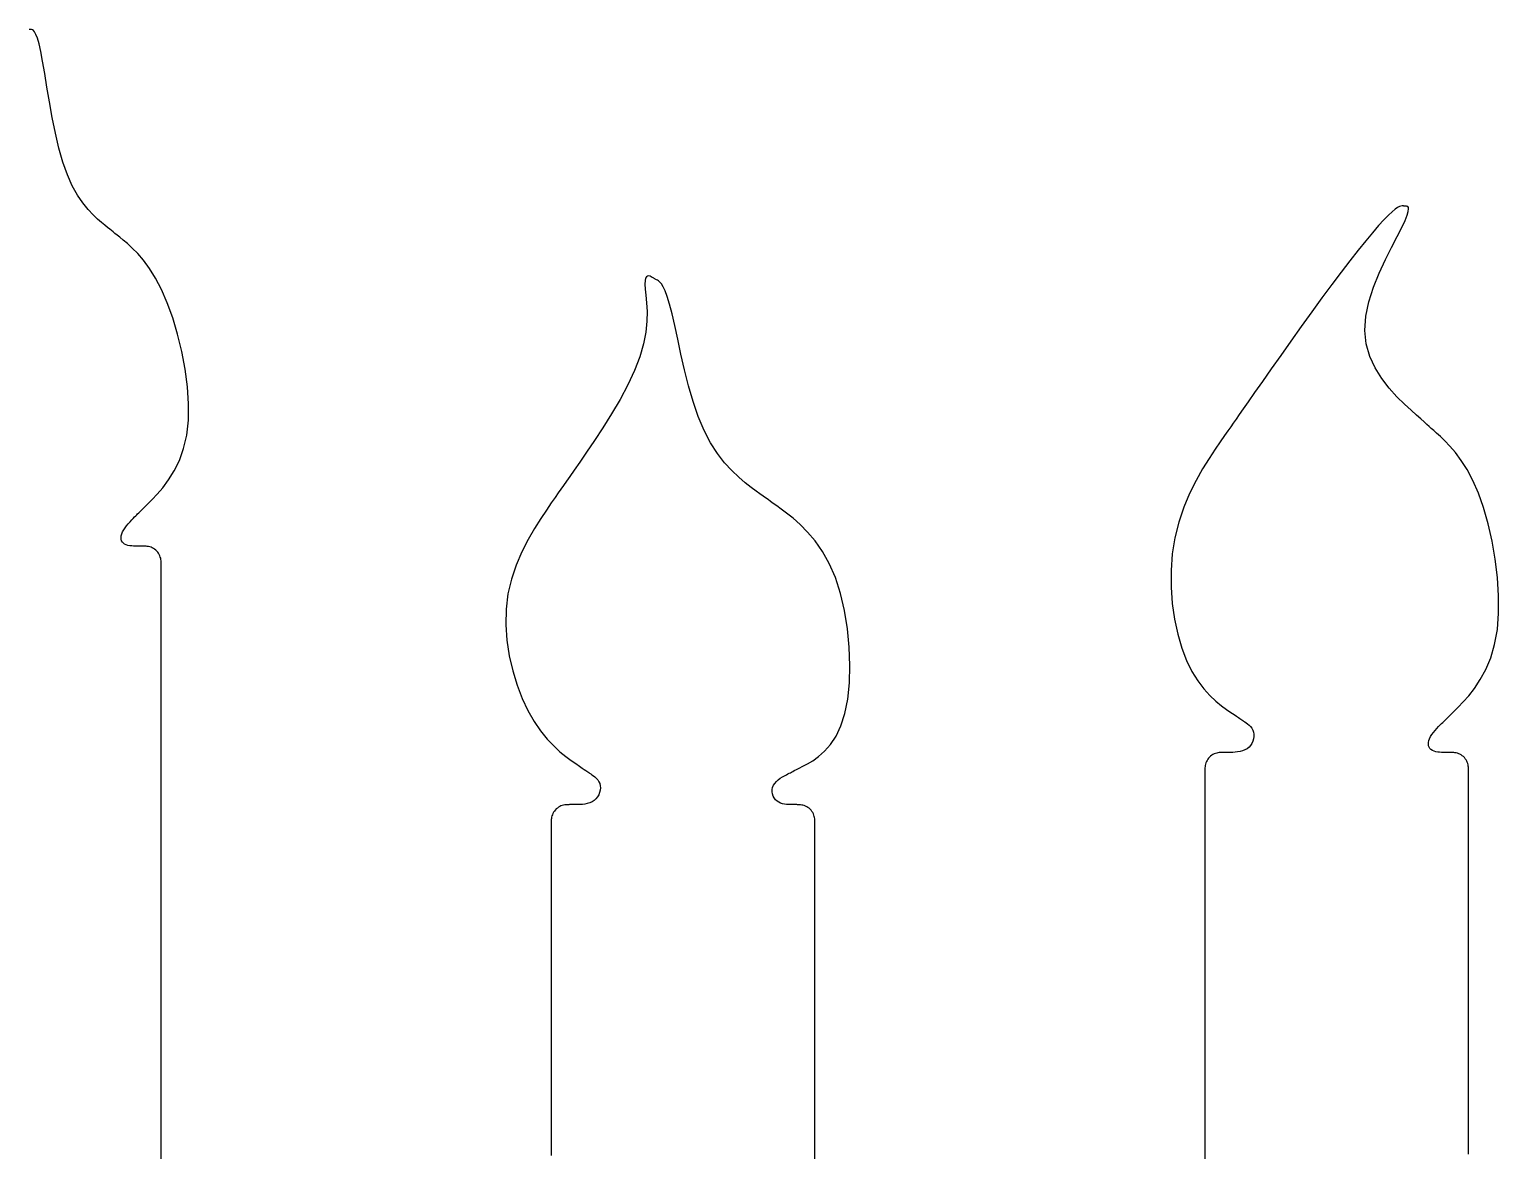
# Model space of a CAD drawing. Extents: x -56 to 56, y -65 to 65.
# Drawn here: x 0 to 28.55, y 43.37 to 65.16 of the extents above; entities that cross this region are included whole.
import ezdxf

# ---------------------------------------------------------------- set-up
doc = ezdxf.new("R2010")
doc.units = 0
doc.layers.add('LAYER 1', color=7, linetype='CONTINUOUS')

msp = doc.modelspace()

# ---------------------------------------------------------------- linework, layer by layer
at = {"layer": 'LAYER 1'}
for p, q in [((0.003, 65.157), (-0.003, 65.157)), ((0.01, 65.156), (0.003, 65.157)), ((0.019, 65.156), (0.01, 65.156)), ((0.029, 65.155), (0.019, 65.156)), ((0.042, 65.154), (0.029, 65.155)), ((0.059, 65.15), (0.042, 65.154)), ((0.078, 65.137), (0.059, 65.15)), ((0.101, 65.109), (0.078, 65.137)), ((0.126, 65.06), (0.101, 65.109)), ((0.155, 64.984), (0.126, 65.06)), ((0.187, 64.875), (0.155, 64.984)), ((0.221, 64.728), (0.187, 64.875)), ((0.258, 64.537), (0.221, 64.728)), ((0.298, 64.302), (0.258, 64.537)), ((0.342, 64.035), (0.298, 64.302)), ((0.39, 63.746), (0.342, 64.035)), ((0.445, 63.445), (0.39, 63.746)), ((0.506, 63.142), (0.445, 63.445)), ((0.575, 62.849), (0.506, 63.142)), ((0.652, 62.574), (0.575, 62.849)), ((0.739, 62.328), (0.652, 62.574)), ((0.834, 62.116), (0.739, 62.328)), ((0.935, 61.935), (0.834, 62.116)), ((1.037, 61.783), (0.935, 61.935)), ((1.139, 61.656), (1.037, 61.783)), ((26.535, 61.662), (26.477, 61.614)), ((26.582, 61.694), (26.535, 61.662)), ((26.619, 61.714), (26.582, 61.694)), ((26.647, 61.723), (26.619, 61.714)), ((26.669, 61.726), (26.647, 61.723)), ((26.685, 61.726), (26.669, 61.726)), ((26.697, 61.725), (26.685, 61.726)), ((26.707, 61.724), (26.697, 61.725)), ((26.715, 61.723), (26.707, 61.724)), ((26.722, 61.722), (26.715, 61.723)), ((26.728, 61.722), (26.722, 61.722)), ((26.736, 61.721), (26.728, 61.722)), ((26.744, 61.72), (26.736, 61.721)), ((26.755, 61.719), (26.744, 61.72)), ((26.769, 61.718), (26.755, 61.719)), ((26.783, 61.712), (26.769, 61.718)), ((26.794, 61.697), (26.783, 61.712)), ((26.79, 61.619), (26.798, 61.668)), ((26.798, 61.668), (26.794, 61.697)), ((1.236, 61.552), (1.139, 61.656)), ((1.325, 61.468), (1.236, 61.552)), ((1.404, 61.401), (1.325, 61.468)), ((1.468, 61.349), (1.404, 61.401)), ((26.317, 61.456), (26.214, 61.343)), ((26.405, 61.546), (26.317, 61.456)), ((26.477, 61.614), (26.405, 61.546)), ((26.663, 61.307), (26.727, 61.444)), ((26.727, 61.444), (26.768, 61.546)), ((26.768, 61.546), (26.79, 61.619)), ((1.519, 61.308), (1.468, 61.349)), ((1.56, 61.275), (1.519, 61.308)), ((1.595, 61.247), (1.56, 61.275)), ((1.628, 61.22), (1.595, 61.247)), ((1.663, 61.192), (1.628, 61.22)), ((1.705, 61.158), (1.663, 61.192)), ((1.757, 61.116), (1.705, 61.158)), ((1.823, 61.062), (1.757, 61.116)), ((26.096, 61.205), (25.963, 61.045)), ((26.214, 61.343), (26.096, 61.205)), ((26.465, 60.921), (26.574, 61.132)), ((26.574, 61.132), (26.663, 61.307)), ((1.905, 60.994), (1.823, 61.062)), ((2, 60.908), (1.905, 60.994)), ((2.104, 60.8), (2, 60.908)), ((25.817, 60.863), (25.658, 60.661)), ((25.963, 61.045), (25.817, 60.863)), ((26.346, 60.682), (26.465, 60.921)), ((2.216, 60.669), (2.104, 60.8)), ((2.333, 60.511), (2.216, 60.669)), ((25.658, 60.661), (25.487, 60.439)), ((26.227, 60.421), (26.346, 60.682)), ((2.451, 60.322), (2.333, 60.511)), ((2.567, 60.101), (2.451, 60.322)), ((11.962, 60.275), (11.96, 60.206)), ((11.972, 60.322), (11.962, 60.275)), ((11.989, 60.35), (11.972, 60.322)), ((12.01, 60.363), (11.989, 60.35)), ((12.034, 60.364), (12.01, 60.363)), ((12.058, 60.358), (12.034, 60.364)), ((12.081, 60.347), (12.058, 60.358)), ((12.102, 60.336), (12.081, 60.347)), ((12.118, 60.327), (12.102, 60.336)), ((12.13, 60.32), (12.118, 60.327)), ((12.141, 60.314), (12.13, 60.32)), ((12.15, 60.309), (12.141, 60.314)), ((12.16, 60.303), (12.15, 60.309)), ((12.171, 60.297), (12.16, 60.303)), ((12.184, 60.29), (12.171, 60.297)), ((12.201, 60.28), (12.184, 60.29)), ((12.223, 60.267), (12.201, 60.28)), ((12.249, 60.245), (12.223, 60.267)), ((12.279, 60.209), (12.249, 60.245)), ((25.487, 60.439), (25.306, 60.198)), ((26.117, 60.146), (26.227, 60.421)), ((2.68, 59.843), (2.567, 60.101)), ((11.96, 60.206), (11.967, 60.111)), ((11.967, 60.111), (11.98, 59.99)), ((11.98, 59.99), (11.993, 59.845)), ((12.314, 60.153), (12.279, 60.209)), ((12.352, 60.073), (12.314, 60.153)), ((12.394, 59.963), (12.352, 60.073)), ((12.439, 59.817), (12.394, 59.963)), ((25.306, 60.198), (25.114, 59.939)), ((26.027, 59.864), (26.117, 60.146)), ((2.785, 59.552), (2.68, 59.843)), ((11.993, 59.845), (12.001, 59.677)), ((12.001, 59.677), (11.997, 59.486)), ((12.488, 59.63), (12.439, 59.817)), ((24.914, 59.665), (24.711, 59.383)), ((25.114, 59.939), (24.914, 59.665)), ((25.966, 59.582), (26.027, 59.864)), ((2.88, 59.234), (2.785, 59.552)), ((11.997, 59.486), (11.977, 59.275)), ((12.54, 59.401), (12.488, 59.63)), ((12.596, 59.136), (12.54, 59.401)), ((24.711, 59.383), (24.509, 59.099)), ((25.944, 59.307), (25.966, 59.582)), ((2.962, 58.899), (2.88, 59.234)), ((11.977, 59.275), (11.934, 59.043)), ((12.659, 58.846), (12.596, 59.136)), ((24.509, 59.099), (24.313, 58.822)), ((25.97, 59.046), (25.944, 59.307)), ((3.027, 58.556), (2.962, 58.899)), ((11.934, 59.043), (11.863, 58.793)), ((12.729, 58.541), (12.659, 58.846)), ((24.313, 58.822), (24.127, 58.558)), ((26.041, 58.802), (25.97, 59.046)), ((3.072, 58.213), (3.027, 58.556)), ((11.76, 58.525), (11.628, 58.246)), ((11.863, 58.793), (11.76, 58.525)), ((12.807, 58.23), (12.729, 58.541)), ((24.127, 58.558), (23.957, 58.315)), ((26.146, 58.576), (26.041, 58.802)), ((26.276, 58.369), (26.146, 58.576)), ((11.628, 58.246), (11.477, 57.963)), ((23.957, 58.315), (23.806, 58.101)), ((26.421, 58.182), (26.276, 58.369)), ((3.094, 57.878), (3.072, 58.213)), ((11.477, 57.963), (11.313, 57.684)), ((12.896, 57.923), (12.807, 58.23)), ((23.806, 58.101), (23.681, 57.921)), ((26.571, 58.017), (26.421, 58.182)), ((26.716, 57.873), (26.571, 58.017)), ((3.091, 57.561), (3.094, 57.878)), ((11.313, 57.684), (11.144, 57.415)), ((12.996, 57.631), (12.896, 57.923)), ((23.506, 57.67), (23.444, 57.581)), ((23.583, 57.78), (23.506, 57.67)), ((23.681, 57.921), (23.583, 57.78)), ((26.846, 57.754), (26.716, 57.873)), ((26.952, 57.659), (26.846, 57.754)), ((3.058, 57.27), (3.091, 57.561)), ((11.144, 57.415), (10.98, 57.164)), ((13.108, 57.361), (12.996, 57.631)), ((23.34, 57.432), (23.286, 57.354)), ((23.391, 57.505), (23.34, 57.432)), ((23.444, 57.581), (23.391, 57.505)), ((27.035, 57.585), (26.952, 57.659)), ((27.099, 57.527), (27.035, 57.585)), ((27.15, 57.481), (27.099, 57.527)), ((27.195, 57.441), (27.15, 57.481)), ((27.238, 57.402), (27.195, 57.441)), ((27.285, 57.36), (27.238, 57.402)), ((2.997, 57.01), (3.058, 57.27)), ((10.98, 57.164), (10.826, 56.938)), ((13.234, 57.123), (13.108, 57.361)), ((13.368, 56.915), (13.234, 57.123)), ((23.139, 57.143), (23.037, 56.996)), ((23.221, 57.261), (23.139, 57.143)), ((23.286, 57.354), (23.221, 57.261)), ((27.342, 57.309), (27.285, 57.36)), ((27.414, 57.244), (27.342, 57.309)), ((27.501, 57.161), (27.414, 57.244)), ((27.6, 57.058), (27.501, 57.161)), ((2.914, 56.779), (2.997, 57.01)), ((10.826, 56.938), (10.692, 56.745)), ((13.508, 56.735), (13.368, 56.915)), ((22.92, 56.819), (22.795, 56.616)), ((23.037, 56.996), (22.92, 56.819)), ((27.707, 56.933), (27.6, 57.058)), ((27.82, 56.781), (27.707, 56.933)), ((2.706, 56.401), (2.815, 56.577)), ((2.815, 56.577), (2.914, 56.779)), ((10.585, 56.59), (10.501, 56.47)), ((10.692, 56.745), (10.585, 56.59)), ((13.647, 56.581), (13.508, 56.735)), ((13.783, 56.452), (13.647, 56.581)), ((22.795, 56.616), (22.667, 56.388)), ((27.934, 56.601), (27.82, 56.781)), ((28.047, 56.39), (27.934, 56.601)), ((2.485, 56.124), (2.594, 56.25)), ((2.594, 56.25), (2.706, 56.401)), ((10.379, 56.295), (10.328, 56.222)), ((10.434, 56.375), (10.379, 56.295)), ((10.501, 56.47), (10.434, 56.375)), ((13.909, 56.344), (13.783, 56.452)), ((14.023, 56.256), (13.909, 56.344)), ((14.119, 56.185), (14.023, 56.256)), ((22.667, 56.388), (22.542, 56.138)), ((28.155, 56.144), (28.047, 56.39)), ((2.302, 55.936), (2.385, 56.02)), ((2.385, 56.02), (2.485, 56.124)), ((10.14, 55.953), (10.045, 55.816)), ((10.215, 56.06), (10.14, 55.953)), ((10.275, 56.147), (10.215, 56.06)), ((10.328, 56.222), (10.275, 56.147)), ((14.195, 56.13), (14.119, 56.185)), ((14.255, 56.087), (14.195, 56.13)), ((14.305, 56.05), (14.255, 56.087)), ((14.351, 56.017), (14.305, 56.05)), ((14.398, 55.983), (14.351, 56.017)), ((14.453, 55.943), (14.398, 55.983)), ((22.542, 56.138), (22.428, 55.868)), ((28.255, 55.862), (28.155, 56.144)), ((2.018, 55.654), (2.045, 55.681)), ((2.045, 55.681), (2.067, 55.703)), ((2.067, 55.703), (2.085, 55.721)), ((2.085, 55.721), (2.103, 55.739)), ((2.103, 55.739), (2.124, 55.76)), ((2.124, 55.76), (2.151, 55.787)), ((2.151, 55.787), (2.188, 55.823)), ((2.188, 55.823), (2.237, 55.872)), ((2.237, 55.872), (2.302, 55.936)), ((10.045, 55.816), (9.934, 55.65)), ((14.52, 55.895), (14.453, 55.943)), ((14.605, 55.833), (14.52, 55.895)), ((14.712, 55.754), (14.605, 55.833)), ((14.838, 55.655), (14.712, 55.754)), ((22.428, 55.868), (22.33, 55.58)), ((28.344, 55.548), (28.255, 55.862)), ((1.795, 55.351), (1.81, 55.39)), ((1.81, 55.39), (1.832, 55.43)), ((1.832, 55.43), (1.859, 55.47)), ((1.859, 55.47), (1.889, 55.511)), ((1.889, 55.511), (1.922, 55.55)), ((1.922, 55.55), (1.955, 55.588)), ((1.955, 55.588), (1.988, 55.623)), ((1.988, 55.623), (2.018, 55.654)), ((9.812, 55.457), (9.688, 55.24)), ((9.934, 55.65), (9.812, 55.457)), ((14.975, 55.534), (14.838, 55.655)), ((15.12, 55.388), (14.975, 55.534)), ((15.266, 55.214), (15.12, 55.388)), ((22.33, 55.58), (22.254, 55.277)), ((28.42, 55.211), (28.344, 55.548)), ((1.782, 55.28), (1.785, 55.315)), ((1.784, 55.248), (1.782, 55.28)), ((1.792, 55.219), (1.784, 55.248)), ((1.785, 55.315), (1.795, 55.351)), ((1.806, 55.194), (1.792, 55.219)), ((1.826, 55.172), (1.806, 55.194)), ((1.851, 55.154), (1.826, 55.172)), ((1.881, 55.14), (1.851, 55.154)), ((1.915, 55.129), (1.881, 55.14)), ((1.951, 55.122), (1.915, 55.129)), ((1.988, 55.117), (1.951, 55.122)), ((2.025, 55.114), (1.988, 55.117)), ((2.059, 55.113), (2.025, 55.114)), ((2.089, 55.113), (2.059, 55.113)), ((2.115, 55.112), (2.089, 55.113)), ((2.135, 55.112), (2.115, 55.112)), ((2.15, 55.112), (2.135, 55.112)), ((2.162, 55.112), (2.15, 55.112)), ((2.172, 55.112), (2.162, 55.112)), ((2.181, 55.112), (2.172, 55.112)), ((2.19, 55.112), (2.181, 55.112)), ((2.2, 55.112), (2.19, 55.112)), ((2.213, 55.112), (2.2, 55.112)), ((2.228, 55.112), (2.213, 55.112)), ((2.247, 55.112), (2.228, 55.112)), ((2.268, 55.111), (2.247, 55.112)), ((2.29, 55.108), (2.268, 55.111)), ((2.314, 55.104), (2.29, 55.108)), ((2.338, 55.099), (2.314, 55.104)), ((2.363, 55.091), (2.338, 55.099)), ((9.688, 55.24), (9.567, 55.002)), ((15.409, 55.01), (15.266, 55.214)), ((22.254, 55.277), (22.205, 54.963)), ((28.481, 54.86), (28.42, 55.211)), ((2.387, 55.081), (2.363, 55.091)), ((2.411, 55.068), (2.387, 55.081)), ((2.433, 55.053), (2.411, 55.068)), ((2.455, 55.036), (2.433, 55.053)), ((2.475, 55.017), (2.455, 55.036)), ((2.493, 54.996), (2.475, 55.017)), ((2.51, 54.974), (2.493, 54.996)), ((2.524, 54.951), (2.51, 54.974)), ((2.535, 54.927), (2.524, 54.951)), ((2.544, 54.902), (2.535, 54.927)), ((2.551, 54.877), (2.544, 54.902)), ((2.556, 54.853), (2.551, 54.877)), ((2.559, 54.83), (2.556, 54.853)), ((2.561, 54.808), (2.559, 54.83)), ((2.562, 54.789), (2.561, 54.808)), ((9.567, 55.002), (9.458, 54.744)), ((15.542, 54.773), (15.409, 55.01)), ((22.205, 54.963), (22.182, 54.641)), ((28.523, 54.504), (28.481, 54.86)), ((2.562, 54.771), (2.562, 54.789)), ((2.562, 54.757), (2.562, 54.771)), ((2.562, 54.746), (2.562, 54.757)), ((2.562, 54.738), (2.562, 54.746)), ((2.562, 54.732), (2.562, 54.738)), ((2.562, 54.728), (2.562, 54.732)), ((2.562, 54.725), (2.562, 54.728)), ((2.562, 54.724), (2.562, 54.725)), ((2.562, 54.719), (2.562, 54.724)), ((2.562, 54.724), (2.562, 54.724)), ((2.562, 54.724), (2.562, 54.724)), ((2.562, 54.692), (2.562, 54.719)), ((2.562, 54.625), (2.562, 54.692)), ((2.562, 54.5), (2.562, 54.625)), ((9.458, 54.744), (9.366, 54.471)), ((15.66, 54.502), (15.542, 54.773)), ((22.182, 54.641), (22.183, 54.319)), ((2.562, 54.298), (2.562, 54.5)), ((2.562, 54), (2.562, 54.298)), ((9.366, 54.471), (9.298, 54.185)), ((15.758, 54.195), (15.66, 54.502)), ((22.183, 54.319), (22.206, 54.001)), ((28.546, 54.151), (28.523, 54.504)), ((2.562, 53.589), (2.562, 54)), ((9.298, 54.185), (9.261, 53.889)), ((15.836, 53.86), (15.758, 54.195)), ((22.206, 54.001), (22.25, 53.693)), ((28.546, 53.81), (28.546, 54.151)), ((9.261, 53.889), (9.255, 53.587)), ((15.892, 53.509), (15.836, 53.86)), ((22.25, 53.693), (22.311, 53.401)), ((28.521, 53.491), (28.546, 53.81)), ((2.562, 53.045), (2.562, 53.589)), ((9.255, 53.587), (9.277, 53.283)), ((15.927, 53.151), (15.892, 53.509)), ((22.311, 53.401), (22.389, 53.131)), ((28.468, 53.202), (28.521, 53.491)), ((9.277, 53.283), (9.323, 52.984)), ((15.941, 52.797), (15.927, 53.151)), ((22.389, 53.131), (22.482, 52.888)), ((28.392, 52.944), (28.468, 53.202)), ((2.562, 52.365), (2.562, 53.045)), ((9.323, 52.984), (9.39, 52.692)), ((22.482, 52.888), (22.587, 52.676)), ((28.297, 52.718), (28.392, 52.944)), ((9.39, 52.692), (9.475, 52.414)), ((15.932, 52.457), (15.941, 52.797)), ((22.587, 52.676), (22.701, 52.494)), ((28.19, 52.52), (28.297, 52.718)), ((2.562, 51.58), (2.562, 52.365)), ((9.475, 52.414), (9.575, 52.153)), ((15.9, 52.141), (15.932, 52.457)), ((22.701, 52.494), (22.819, 52.338)), ((22.819, 52.338), (22.938, 52.208)), ((27.964, 52.205), (28.077, 52.35)), ((28.077, 52.35), (28.19, 52.52)), ((9.575, 52.153), (9.687, 51.916)), ((15.845, 51.86), (15.9, 52.141)), ((22.938, 52.208), (23.054, 52.099)), ((23.054, 52.099), (23.162, 52.01)), ((23.162, 52.01), (23.259, 51.939)), ((27.682, 51.909), (27.76, 51.986)), ((27.76, 51.986), (27.856, 52.085)), ((27.856, 52.085), (27.964, 52.205)), ((9.687, 51.916), (9.807, 51.706)), ((9.807, 51.706), (9.933, 51.523)), ((15.768, 51.62), (15.845, 51.86)), ((23.259, 51.939), (23.341, 51.883)), ((23.341, 51.883), (23.406, 51.839)), ((23.406, 51.839), (23.455, 51.806)), ((23.455, 51.806), (23.492, 51.781)), ((23.492, 51.781), (23.519, 51.763)), ((23.519, 51.763), (23.539, 51.749)), ((23.539, 51.749), (23.556, 51.738)), ((23.556, 51.738), (23.573, 51.727)), ((23.573, 51.727), (23.591, 51.715)), ((23.591, 51.715), (23.614, 51.7)), ((23.614, 51.7), (23.641, 51.681)), ((23.641, 51.681), (23.669, 51.659)), ((27.438, 51.666), (27.461, 51.689)), ((27.461, 51.689), (27.48, 51.708)), ((27.48, 51.708), (27.498, 51.726)), ((27.498, 51.726), (27.518, 51.745)), ((27.518, 51.745), (27.543, 51.77)), ((27.543, 51.77), (27.577, 51.804)), ((27.577, 51.804), (27.622, 51.849)), ((27.622, 51.849), (27.682, 51.909)), ((2.562, 50.726), (2.562, 51.58)), ((9.933, 51.523), (10.06, 51.365)), ((15.565, 51.259), (15.673, 51.421)), ((15.673, 51.421), (15.768, 51.62)), ((23.669, 51.659), (23.698, 51.634)), ((23.698, 51.634), (23.725, 51.605)), ((23.725, 51.605), (23.75, 51.573)), ((23.75, 51.573), (23.771, 51.538)), ((23.771, 51.538), (23.785, 51.499)), ((23.785, 51.499), (23.792, 51.457)), ((23.793, 51.413), (23.786, 51.368)), ((23.792, 51.457), (23.793, 51.413)), ((27.205, 51.371), (27.225, 51.411)), ((27.225, 51.411), (27.251, 51.451)), ((27.251, 51.451), (27.28, 51.492)), ((27.28, 51.492), (27.313, 51.532)), ((27.313, 51.532), (27.346, 51.57)), ((27.346, 51.57), (27.379, 51.605)), ((27.379, 51.605), (27.41, 51.638)), ((27.41, 51.638), (27.438, 51.666)), ((10.06, 51.365), (10.187, 51.23)), ((10.187, 51.23), (10.309, 51.117)), ((10.309, 51.117), (10.423, 51.023)), ((15.334, 51.024), (15.451, 51.127)), ((15.451, 51.127), (15.565, 51.259)), ((23.093, 51.098), (23.069, 51.092)), ((23.116, 51.101), (23.093, 51.098)), ((23.138, 51.103), (23.116, 51.101)), ((23.158, 51.104), (23.138, 51.103)), ((23.176, 51.104), (23.158, 51.104)), ((23.191, 51.104), (23.176, 51.104)), ((23.203, 51.104), (23.191, 51.104)), ((23.213, 51.104), (23.203, 51.104)), ((23.222, 51.104), (23.213, 51.104)), ((23.232, 51.104), (23.222, 51.104)), ((23.245, 51.104), (23.232, 51.104)), ((23.261, 51.104), (23.245, 51.104)), ((23.281, 51.104), (23.261, 51.104)), ((23.308, 51.104), (23.281, 51.104)), ((23.342, 51.105), (23.308, 51.104)), ((23.383, 51.106), (23.342, 51.105)), ((23.427, 51.108), (23.383, 51.106)), ((23.474, 51.113), (23.427, 51.108)), ((23.523, 51.122), (23.474, 51.113)), ((23.571, 51.135), (23.523, 51.122)), ((23.617, 51.152), (23.571, 51.135)), ((23.659, 51.176), (23.617, 51.152)), ((23.696, 51.206), (23.659, 51.176)), ((23.728, 51.241), (23.696, 51.206)), ((23.754, 51.281), (23.728, 51.241)), ((23.773, 51.324), (23.754, 51.281)), ((23.786, 51.368), (23.773, 51.324)), ((27.182, 51.263), (27.184, 51.297)), ((27.186, 51.232), (27.182, 51.263)), ((27.184, 51.297), (27.192, 51.333)), ((27.196, 51.204), (27.186, 51.232)), ((27.192, 51.333), (27.205, 51.371)), ((27.211, 51.179), (27.196, 51.204)), ((27.232, 51.158), (27.211, 51.179)), ((27.259, 51.141), (27.232, 51.158)), ((27.291, 51.128), (27.259, 51.141)), ((27.325, 51.119), (27.291, 51.128)), ((27.362, 51.112), (27.325, 51.119)), ((27.399, 51.108), (27.362, 51.112)), ((27.435, 51.106), (27.399, 51.108)), ((27.468, 51.105), (27.435, 51.106)), ((27.497, 51.104), (27.468, 51.105)), ((27.521, 51.104), (27.497, 51.104)), ((27.54, 51.104), (27.521, 51.104)), ((27.554, 51.104), (27.54, 51.104)), ((27.566, 51.104), (27.554, 51.104)), ((27.575, 51.104), (27.566, 51.104)), ((27.584, 51.104), (27.575, 51.104)), ((27.593, 51.104), (27.584, 51.104)), ((27.604, 51.104), (27.593, 51.104)), ((27.617, 51.104), (27.604, 51.104)), ((27.634, 51.104), (27.617, 51.104)), ((27.653, 51.104), (27.634, 51.104)), ((27.674, 51.102), (27.653, 51.104)), ((27.697, 51.099), (27.674, 51.102)), ((27.721, 51.095), (27.697, 51.099)), ((10.423, 51.023), (10.525, 50.947)), ((10.525, 50.947), (10.614, 50.886)), ((10.614, 50.886), (10.685, 50.837)), ((10.685, 50.837), (10.739, 50.801)), ((14.957, 50.799), (15.028, 50.835)), ((15.028, 50.835), (15.117, 50.882)), ((15.117, 50.882), (15.221, 50.943)), ((15.221, 50.943), (15.334, 51.024)), ((22.842, 50.828), (22.84, 50.806)), ((22.845, 50.852), (22.842, 50.828)), ((22.851, 50.876), (22.845, 50.852)), ((22.858, 50.9), (22.851, 50.876)), ((22.868, 50.925), (22.858, 50.9)), ((22.88, 50.949), (22.868, 50.925)), ((22.895, 50.972), (22.88, 50.949)), ((22.911, 50.993), (22.895, 50.972)), ((22.93, 51.014), (22.911, 50.993)), ((22.951, 51.032), (22.93, 51.014)), ((22.973, 51.049), (22.951, 51.032)), ((22.996, 51.064), (22.973, 51.049)), ((23.02, 51.076), (22.996, 51.064)), ((23.044, 51.085), (23.02, 51.076)), ((23.069, 51.092), (23.044, 51.085)), ((27.745, 51.089), (27.721, 51.095)), ((27.77, 51.08), (27.745, 51.089)), ((27.794, 51.07), (27.77, 51.08)), ((27.817, 51.056), (27.794, 51.07)), ((27.84, 51.04), (27.817, 51.056)), ((27.861, 51.023), (27.84, 51.04)), ((27.88, 51.003), (27.861, 51.023)), ((27.898, 50.982), (27.88, 51.003)), ((27.914, 50.959), (27.898, 50.982)), ((27.927, 50.936), (27.914, 50.959)), ((27.938, 50.912), (27.927, 50.936)), ((27.947, 50.887), (27.938, 50.912)), ((27.953, 50.863), (27.947, 50.887)), ((27.957, 50.839), (27.953, 50.863)), ((27.96, 50.816), (27.957, 50.839)), ((27.961, 50.795), (27.96, 50.816)), ((2.562, 49.841), (2.562, 50.726)), ((10.739, 50.801), (10.78, 50.773)), ((10.78, 50.773), (10.81, 50.752)), ((10.81, 50.752), (10.833, 50.737)), ((10.833, 50.737), (10.85, 50.725)), ((10.85, 50.725), (10.867, 50.715)), ((10.867, 50.715), (10.884, 50.703)), ((10.884, 50.703), (10.906, 50.689)), ((10.906, 50.689), (10.931, 50.672)), ((10.931, 50.672), (10.959, 50.651)), ((10.959, 50.651), (10.988, 50.627)), ((10.988, 50.627), (11.016, 50.6)), ((11.016, 50.6), (11.042, 50.569)), ((11.042, 50.569), (11.064, 50.535)), ((11.064, 50.535), (11.081, 50.498)), ((14.481, 50.503), (14.513, 50.539)), ((14.513, 50.539), (14.55, 50.571)), ((14.55, 50.571), (14.59, 50.601)), ((14.59, 50.601), (14.631, 50.627)), ((14.631, 50.627), (14.67, 50.65)), ((14.67, 50.65), (14.707, 50.67)), ((14.707, 50.67), (14.738, 50.686)), ((14.738, 50.686), (14.764, 50.699)), ((14.764, 50.699), (14.785, 50.71)), ((14.785, 50.71), (14.807, 50.721)), ((14.807, 50.721), (14.831, 50.734)), ((14.831, 50.734), (14.862, 50.75)), ((14.862, 50.75), (14.903, 50.771)), ((14.903, 50.771), (14.957, 50.799)), ((22.839, 50.786), (22.838, 50.768)), ((22.838, 50.768), (22.838, 50.753)), ((22.838, 50.753), (22.838, 50.741)), ((22.838, 50.741), (22.838, 50.732)), ((22.838, 50.732), (22.838, 50.725)), ((22.838, 50.725), (22.838, 50.721)), ((22.838, 50.721), (22.838, 50.718)), ((22.838, 50.718), (22.838, 50.717)), ((22.838, 50.717), (22.838, 50.716)), ((22.838, 50.716), (22.838, 50.716)), ((22.838, 50.716), (22.838, 50.714)), ((22.838, 50.714), (22.838, 50.7)), ((22.838, 50.7), (22.838, 50.66)), ((22.838, 50.66), (22.838, 50.581)), ((22.838, 50.581), (22.838, 50.45)), ((22.84, 50.806), (22.839, 50.786)), ((27.962, 50.776), (27.961, 50.795)), ((27.962, 50.759), (27.962, 50.776)), ((27.962, 50.746), (27.962, 50.759)), ((27.962, 50.735), (27.962, 50.746)), ((27.962, 50.728), (27.962, 50.735)), ((27.962, 50.722), (27.962, 50.728)), ((27.962, 50.719), (27.962, 50.722)), ((27.962, 50.717), (27.962, 50.719)), ((27.962, 50.716), (27.962, 50.717)), ((27.962, 50.709), (27.962, 50.716)), ((27.962, 50.716), (27.962, 50.716)), ((27.962, 50.716), (27.962, 50.716)), ((27.962, 50.683), (27.962, 50.709)), ((27.962, 50.624), (27.962, 50.683)), ((27.962, 50.518), (27.962, 50.624)), ((11.061, 50.28), (11.038, 50.239)), ((11.079, 50.324), (11.061, 50.28)), ((11.089, 50.368), (11.079, 50.324)), ((11.081, 50.498), (11.091, 50.457)), ((11.093, 50.413), (11.089, 50.368)), ((11.091, 50.457), (11.093, 50.413)), ((14.431, 50.382), (14.439, 50.424)), ((14.431, 50.339), (14.431, 50.382)), ((14.438, 50.297), (14.431, 50.339)), ((14.451, 50.257), (14.438, 50.297)), ((14.439, 50.424), (14.456, 50.465)), ((14.471, 50.219), (14.451, 50.257)), ((14.456, 50.465), (14.481, 50.503)), ((22.838, 50.45), (22.838, 50.252)), ((22.838, 50.252), (22.838, 49.975)), ((27.962, 50.352), (27.962, 50.518)), ((27.962, 50.114), (27.962, 50.352)), ((10.2, 49.964), (10.185, 49.941)), ((10.218, 49.985), (10.2, 49.964)), ((10.237, 50.005), (10.218, 49.985)), ((10.258, 50.023), (10.237, 50.005)), ((10.281, 50.039), (10.258, 50.023)), ((10.304, 50.052), (10.281, 50.039)), ((10.328, 50.064), (10.304, 50.052)), ((10.353, 50.072), (10.328, 50.064)), ((10.377, 50.078), (10.353, 50.072)), ((10.401, 50.083), (10.377, 50.078)), ((10.424, 50.086), (10.401, 50.083)), ((10.446, 50.087), (10.424, 50.086)), ((10.465, 50.088), (10.446, 50.087)), ((10.482, 50.088), (10.465, 50.088)), ((10.496, 50.089), (10.482, 50.088)), ((10.507, 50.089), (10.496, 50.089)), ((10.516, 50.089), (10.507, 50.089)), ((10.526, 50.089), (10.516, 50.089)), ((10.537, 50.089), (10.526, 50.089)), ((10.55, 50.089), (10.537, 50.089)), ((10.567, 50.089), (10.55, 50.089)), ((10.59, 50.089), (10.567, 50.089)), ((10.62, 50.089), (10.59, 50.089)), ((10.656, 50.089), (10.62, 50.089)), ((10.698, 50.09), (10.656, 50.089)), ((10.744, 50.094), (10.698, 50.09)), ((10.792, 50.1), (10.744, 50.094)), ((10.84, 50.11), (10.792, 50.1)), ((10.888, 50.124), (10.84, 50.11)), ((10.933, 50.144), (10.888, 50.124)), ((10.973, 50.17), (10.933, 50.144)), ((11.008, 50.202), (10.973, 50.17)), ((11.038, 50.239), (11.008, 50.202)), ((14.496, 50.186), (14.471, 50.219)), ((14.526, 50.157), (14.496, 50.186)), ((14.559, 50.135), (14.526, 50.157)), ((14.596, 50.118), (14.559, 50.135)), ((14.634, 50.106), (14.596, 50.118)), ((14.673, 50.097), (14.634, 50.106)), ((14.711, 50.092), (14.673, 50.097)), ((14.747, 50.09), (14.711, 50.092)), ((14.779, 50.089), (14.747, 50.09)), ((14.807, 50.089), (14.779, 50.089)), ((14.829, 50.089), (14.807, 50.089)), ((14.845, 50.089), (14.829, 50.089)), ((14.859, 50.089), (14.845, 50.089)), ((14.869, 50.089), (14.859, 50.089)), ((14.878, 50.089), (14.869, 50.089)), ((14.887, 50.089), (14.878, 50.089)), ((14.896, 50.089), (14.887, 50.089)), ((14.908, 50.089), (14.896, 50.089)), ((14.923, 50.088), (14.908, 50.089)), ((14.94, 50.088), (14.923, 50.088)), ((14.96, 50.087), (14.94, 50.088)), ((14.982, 50.085), (14.96, 50.087)), ((15.005, 50.082), (14.982, 50.085)), ((15.029, 50.077), (15.005, 50.082)), ((15.054, 50.07), (15.029, 50.077)), ((15.078, 50.061), (15.054, 50.07)), ((15.102, 50.049), (15.078, 50.061)), ((15.126, 50.035), (15.102, 50.049)), ((15.148, 50.018), (15.126, 50.035)), ((15.168, 50), (15.148, 50.018)), ((15.187, 49.979), (15.168, 50)), ((15.204, 49.958), (15.187, 49.979)), ((15.219, 49.935), (15.204, 49.958)), ((22.838, 49.975), (22.838, 49.605)), ((27.962, 49.788), (27.962, 50.114)), ((2.562, 48.962), (2.562, 49.841)), ((10.139, 49.777), (10.138, 49.758)), ((10.138, 49.758), (10.138, 49.742)), ((10.138, 49.742), (10.138, 49.729)), ((10.138, 49.729), (10.138, 49.718)), ((10.138, 49.718), (10.138, 49.711)), ((10.138, 49.711), (10.138, 49.706)), ((10.138, 49.706), (10.138, 49.703)), ((10.138, 49.703), (10.138, 49.701)), ((10.138, 49.701), (10.138, 49.7)), ((10.138, 49.7), (10.138, 49.7)), ((10.138, 49.7), (10.138, 49.7)), ((10.138, 49.7), (10.138, 49.693)), ((10.138, 49.693), (10.138, 49.668)), ((10.14, 49.798), (10.139, 49.777)), ((10.143, 49.82), (10.14, 49.798)), ((10.147, 49.844), (10.143, 49.82)), ((10.153, 49.869), (10.147, 49.844)), ((10.161, 49.893), (10.153, 49.869)), ((10.172, 49.918), (10.161, 49.893)), ((10.185, 49.941), (10.172, 49.918)), ((15.232, 49.911), (15.219, 49.935)), ((15.242, 49.887), (15.232, 49.911)), ((15.249, 49.862), (15.242, 49.887)), ((15.255, 49.838), (15.249, 49.862)), ((15.258, 49.814), (15.255, 49.838)), ((15.261, 49.792), (15.258, 49.814)), ((15.262, 49.772), (15.261, 49.792)), ((15.262, 49.753), (15.262, 49.772)), ((15.262, 49.738), (15.262, 49.753)), ((15.262, 49.726), (15.262, 49.738)), ((15.262, 49.716), (15.262, 49.726)), ((15.262, 49.71), (15.262, 49.716)), ((15.262, 49.705), (15.262, 49.71)), ((15.262, 49.702), (15.262, 49.705)), ((15.262, 49.701), (15.262, 49.702)), ((15.262, 49.7), (15.262, 49.701)), ((15.262, 49.699), (15.262, 49.7)), ((15.262, 49.7), (15.262, 49.7)), ((15.262, 49.688), (15.262, 49.699)), ((15.262, 49.657), (15.262, 49.688)), ((27.962, 49.363), (27.962, 49.788)), ((10.138, 49.668), (10.138, 49.614)), ((10.138, 49.614), (10.138, 49.519)), ((10.138, 49.519), (10.138, 49.372)), ((15.262, 49.594), (15.262, 49.657)), ((15.262, 49.486), (15.262, 49.594)), ((15.262, 49.324), (15.262, 49.486)), ((22.838, 49.605), (22.838, 49.134)), ((10.138, 49.372), (10.138, 49.162)), ((10.138, 49.162), (10.138, 48.876)), ((15.262, 49.095), (15.262, 49.324)), ((22.838, 49.134), (22.838, 48.578)), ((27.962, 48.843), (27.962, 49.363)), ((2.562, 48.125), (2.562, 48.962)), ((10.138, 48.876), (10.138, 48.504)), ((15.262, 48.788), (15.262, 49.095)), ((27.962, 48.254), (27.962, 48.843)), ((15.262, 48.394), (15.262, 48.788)), ((22.838, 48.578), (22.838, 47.967)), ((10.138, 48.504), (10.138, 48.054)), ((15.262, 47.926), (15.262, 48.394)), ((27.962, 47.623), (27.962, 48.254)), ((2.562, 47.367), (2.562, 48.125)), ((10.138, 48.054), (10.138, 47.546)), ((22.838, 47.967), (22.838, 47.325)), ((15.262, 47.408), (15.262, 47.926)), ((10.138, 47.546), (10.138, 47.005)), ((15.262, 46.862), (15.262, 47.408)), ((27.962, 46.976), (27.962, 47.623)), ((2.562, 46.725), (2.562, 47.367)), ((22.838, 47.325), (22.838, 46.68)), ((10.138, 47.005), (10.138, 46.453)), ((15.262, 46.311), (15.262, 46.862)), ((27.962, 46.341), (27.962, 46.976)), ((2.562, 46.223), (2.562, 46.725)), ((22.838, 46.68), (22.838, 46.059)), ((10.138, 46.453), (10.138, 45.914)), ((15.262, 45.778), (15.262, 46.311)), ((27.962, 45.744), (27.962, 46.341)), ((2.562, 45.847), (2.562, 46.223)), ((22.838, 46.059), (22.838, 45.489)), ((2.562, 45.58), (2.562, 45.847)), ((10.138, 45.914), (10.138, 45.409)), ((15.262, 45.286), (15.262, 45.778)), ((27.962, 45.212), (27.962, 45.744)), ((2.562, 45.402), (2.562, 45.58)), ((2.562, 45.296), (2.562, 45.402)), ((10.138, 45.409), (10.138, 44.962)), ((22.838, 45.489), (22.838, 44.996)), ((2.562, 45.243), (2.562, 45.296)), ((2.562, 45.225), (2.562, 45.243)), ((2.562, 45.223), (2.562, 45.225)), ((2.562, 45.22), (2.562, 45.223)), ((2.562, 45.223), (2.562, 45.223)), ((2.562, 45.223), (2.562, 45.223)), ((2.562, 45.223), (2.562, 45.223)), ((2.562, 45.223), (2.562, 45.223)), ((2.562, 45.223), (2.562, 45.223)), ((2.562, 45.223), (2.562, 45.223)), ((2.562, 45.223), (2.562, 45.223)), ((2.562, 45.223), (2.562, 45.223)), ((2.562, 45.202), (2.562, 45.22)), ((2.562, 45.156), (2.562, 45.202)), ((2.562, 45.069), (2.562, 45.156)), ((15.262, 44.858), (15.262, 45.286)), ((27.962, 44.772), (27.962, 45.212)), ((2.562, 44.926), (2.562, 45.069)), ((2.562, 44.715), (2.562, 44.926)), ((10.138, 44.962), (10.138, 44.595)), ((15.262, 44.514), (15.262, 44.858)), ((22.838, 44.996), (22.838, 44.604)), ((2.562, 44.423), (2.562, 44.715)), ((10.138, 44.595), (10.138, 44.314)), ((22.838, 44.604), (22.838, 44.307)), ((27.962, 44.433), (27.962, 44.772)), ((2.562, 44.035), (2.562, 44.423)), ((10.138, 44.314), (10.138, 44.107)), ((15.262, 44.253), (15.262, 44.514)), ((15.262, 44.064), (15.262, 44.253)), ((22.838, 44.307), (22.838, 44.093)), ((27.962, 44.182), (27.962, 44.433)), ((2.562, 43.547), (2.562, 44.035)), ((10.138, 44.107), (10.138, 43.963)), ((10.138, 43.963), (10.138, 43.871)), ((15.262, 43.934), (15.262, 44.064)), ((22.838, 44.093), (22.838, 43.947)), ((27.962, 44.007), (27.962, 44.182)), ((27.962, 43.893), (27.962, 44.007)), ((10.138, 43.871), (10.138, 43.818)), ((10.138, 43.818), (10.138, 43.795)), ((10.138, 43.795), (10.138, 43.789)), ((10.138, 43.789), (10.138, 43.788)), ((10.138, 43.788), (10.138, 43.788)), ((10.138, 43.788), (10.138, 43.788)), ((10.138, 43.788), (10.138, 43.788)), ((10.138, 43.788), (10.138, 43.788)), ((10.138, 43.788), (10.138, 43.788)), ((10.138, 43.788), (10.138, 43.788)), ((10.138, 43.788), (10.138, 43.788)), ((10.138, 43.788), (10.138, 43.788)), ((10.138, 43.788), (10.138, 43.778)), ((10.138, 43.778), (10.138, 43.741)), ((10.138, 43.741), (10.138, 43.656)), ((15.262, 43.854), (15.262, 43.934)), ((15.262, 43.81), (15.262, 43.854)), ((15.262, 43.792), (15.262, 43.81)), ((15.262, 43.789), (15.262, 43.792)), ((15.262, 43.788), (15.262, 43.788)), ((15.262, 43.788), (15.262, 43.788)), ((15.262, 43.788), (15.262, 43.788)), ((15.262, 43.788), (15.262, 43.788)), ((15.262, 43.788), (15.262, 43.789)), ((15.262, 43.787), (15.262, 43.788)), ((15.262, 43.788), (15.262, 43.788)), ((15.262, 43.788), (15.262, 43.788)), ((15.262, 43.788), (15.262, 43.788)), ((15.262, 43.772), (15.262, 43.787)), ((15.262, 43.724), (15.262, 43.772)), ((15.262, 43.624), (15.262, 43.724)), ((22.838, 43.947), (22.838, 43.858)), ((22.838, 43.858), (22.838, 43.81)), ((22.838, 43.81), (22.838, 43.792)), ((22.838, 43.792), (22.838, 43.788)), ((22.838, 43.788), (22.838, 43.788)), ((22.838, 43.788), (22.838, 43.788)), ((22.838, 43.788), (22.838, 43.788)), ((22.838, 43.788), (22.838, 43.788)), ((22.838, 43.788), (22.838, 43.788)), ((22.838, 43.788), (22.838, 43.787)), ((22.838, 43.788), (22.838, 43.788)), ((22.838, 43.788), (22.838, 43.788)), ((22.838, 43.788), (22.838, 43.788)), ((22.838, 43.787), (22.838, 43.769)), ((22.838, 43.769), (22.838, 43.716)), ((22.838, 43.716), (22.838, 43.61)), ((27.962, 43.828), (27.962, 43.893)), ((27.962, 43.798), (27.962, 43.828)), ((27.962, 43.789), (27.962, 43.798)), ((27.962, 43.788), (27.962, 43.788)), ((27.962, 43.788), (27.962, 43.789)), ((27.962, 43.78), (27.962, 43.788)), ((27.962, 43.788), (27.962, 43.788)), ((27.962, 43.788), (27.962, 43.788)), ((27.962, 43.788), (27.962, 43.788)), ((27.962, 43.788), (27.962, 43.788)), ((27.962, 43.788), (27.962, 43.788)), ((27.962, 43.788), (27.962, 43.788)), ((27.962, 43.788), (27.962, 43.788)), ((27.962, 43.746), (27.962, 43.78)), ((27.962, 43.667), (27.962, 43.746)), ((2.562, 42.981), (2.562, 43.547)), ((10.138, 43.656), (10.138, 43.506)), ((10.138, 43.506), (10.138, 43.271)), ((15.262, 43.453), (15.262, 43.624)), ((15.262, 43.193), (15.262, 43.453)), ((22.838, 43.61), (22.838, 43.432)), ((22.838, 43.432), (22.838, 43.161)), ((27.962, 43.524), (27.962, 43.667)), ((27.962, 43.299), (27.962, 43.524))]:
    msp.add_line(p, q, dxfattribs=at)

doc.saveas('drawing.dxf')
